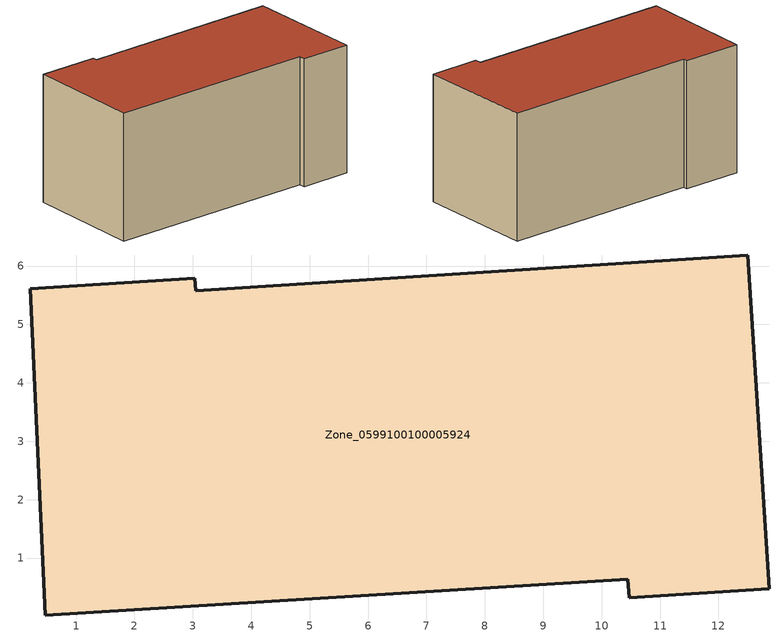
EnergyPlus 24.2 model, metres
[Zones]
Zone_0599100100005924
 floor ground (C_G): 10.47,0.32 10.45,0.63 0.48,0.03 0.22,5.61 3.03,5.79 3.05,5.58 12.5,6.19 12.87,0.48 z0
 wall outside (C_F): 3.05,5.58 3.03,5.79 0.22,5.61 0.48,0.03 10.45,0.63 10.47,0.32 12.87,0.48 12.5,6.19 3.05,5.58 z0:6.07
 roof outside (C_R): 0.48,0.03 10.45,0.63 10.47,0.32 12.87,0.48 12.5,6.19 3.05,5.58 3.03,5.79 0.22,5.61 z6.07
[BUILDING]
Pand.0599100100005924: North Axis=0; Terrain=City; Loads Convergence Tolerance Value=0.04; Temperature Convergence Tolerance Value=0.4; Solar Distribution=FullExterior; Maximum Number of Warmup Days=25; Minimum Number of Warmup Days=1
[Site:Location]
Rotterdam.The.Hague.AP_ZH_NLD Design_Conditions: Latitude=51.96; Longitude=4.45; Time Zone=1; Elevation=-4.5
[SITE:GROUNDTEMPERATURE:BUILDINGSURFACE]
18, 18, 18, 18, 18, 18, 18, 18, 18, 18, 18, 18
[MATERIAL] Thermal Absorptance=0.9; Solar Absorptance=0.7; Visible Absorptance=0.7
Name | Roughness | Thickness | Conductivity | Density | Specific Heat
G.TI.2006-2014 | MediumSmooth | 0.15 | 0.06 | 540 | 1210
F.TI.2006-2014 | Rough | 0.3 | 0.12 | 1920 | 840
R.TI.2006-2014 | MediumRough | 0.2 | 0.08 | 1500 | 1000
[CONSTRUCTION]
C_G: G.TI.2006-2014
C_F: F.TI.2006-2014
C_R: R.TI.2006-2014
[ZONE]
Zone_0599100100005924: Type=1; Multiplier=1; Ceiling Height=Autocalculate; Volume=Autocalculate; Floor Area=autocalculate; Part of Total Floor Area=Yes
[ZONEINFILTRATION:DESIGNFLOWRATE]
Infil_Zone_0599100100005924: Zone or ZoneList or Space or SpaceList=Zone_0599100100005924; Schedule=AlwaysOn; Design Flow Rate Calculation Method=Flow/Area; Flow Rate per Floor Area=0.0015; Constant Term Coefficient=1; Temperature Term Coefficient=0; Velocity Term Coefficient=0; Velocity Squared Term Coefficient=0
[HVACTEMPLATE:ZONE:IDEALLOADSAIRSYSTEM]
Zone_0599100100005924: Maximum Heating Supply Air Temperature=50; Minimum Cooling Supply Air Temperature=13; Maximum Heating Supply Air Humidity Ratio=0.0156; Minimum Cooling Supply Air Humidity Ratio=0.0077; Heating Limit=NoLimit; Cooling Limit=NoLimit; Dehumidification Control Type=ConstantSensibleHeatRatio; Cooling Sensible Heat Ratio=0.7; Dehumidification Setpoint=60; Humidification Control Type=None; Humidification Setpoint=30; Outdoor Air Method=None; Outdoor Air Flow Rate per Person=0.00944; Outdoor Air Flow Rate per Zone Floor Area=0; Outdoor Air Flow Rate per Zone=0; Demand Controlled Ventilation Type=None; Outdoor Air Economizer Type=NoEconomizer; Heat Recovery Type=None; Sensible Heat Recovery Effectiveness=0.7; Latent Heat Recovery Effectiveness=0.65
[ZONECONTROL:THERMOSTAT]
ThermostatControl_Zone_0599100100005924: Zone or ZoneList=Zone_0599100100005924; Control Type Schedule=DualSetpointControlType; Control 1=Thermostat_Zone_0599100100005924; Temperature Difference Between Cutout And Setpoint=0
[THERMOSTATSETPOINT:DUALSETPOINT]
Thermostat_Zone_0599100100005924: Heating Setpoint Temperature Schedule=HeatingSetpoint_Zone_0599100100005924; Cooling Setpoint Temperature Schedule=CoolingSetpoint_Zone_0599100100005924
[SCHEDULE:COMPACT]
HeatingSetpoint_Zone_0599100100005924: Through: 12/31, For: AllDays, Until: 24:00, 21
CoolingSetpoint_Zone_0599100100005924: Through: 12/31, For: AllDays, Until: 24:00, 24
DualSetpointControlType: Through: 12/31, For: AllDays, Until: 24:00, 4
AlwaysOn: Through: 12/31, For: AllDays, Until: 24:00, 1
